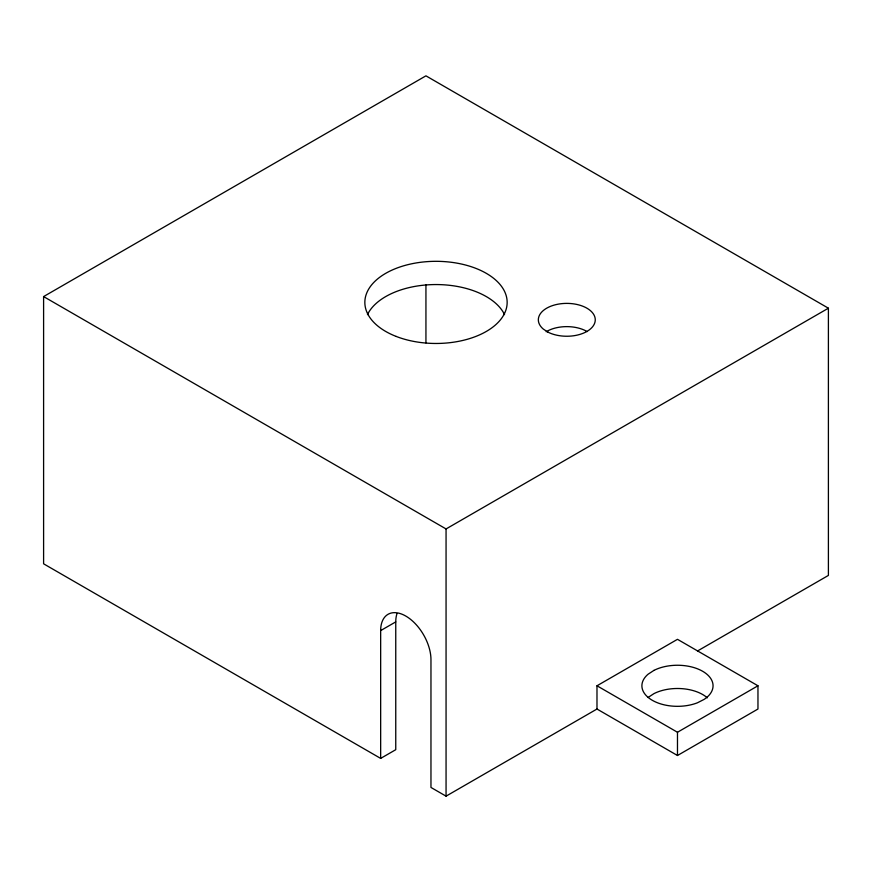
<?xml version="1.0" encoding="UTF-8"?>
<svg xmlns="http://www.w3.org/2000/svg" width="872" height="872" viewBox="0 0 872 872"><rect width="100%" height="100%" fill="white"/><g stroke="black" fill="none" stroke-linecap="round" stroke-linejoin="round"><path stroke-width="1.31" d="M648.059 697.48L653.956 693.622A35.578 20.536 0 0 1 707.312 697.84M396.989 613.626A35.578 20.536 60 0 0 395.757 621.889L395.757 749.691L380.661 758.4L43.6 563.803L43.6 296.578L425.939 75.842L828.4 308.198L828.4 575.422L697.524 650.981M43.6 296.578L446.061 528.944L828.4 308.198M380.661 758.4L380.661 630.598L395.757 621.889M596.982 709.023L596.982 685.784L677.479 639.318L757.964 685.784L757.964 709.023L677.479 755.501L596.982 709.023L446.061 796.158L430.964 787.449L430.964 659.646A35.578 20.536 60 0 0 405.818 616.079A35.578 20.536 60 0 0 380.661 630.598M596.982 685.784L677.479 732.262L757.964 685.784M677.479 732.262L677.479 755.501M446.061 528.944L446.061 796.158M425.939 284.577L425.939 342.86M367.461 314.618A71.144 41.071 0 0 1 436 284.555A71.144 41.071 0 0 1 504.539 314.618M546.177 331.731A28.46 16.426 0 0 1 587.183 331.589M653.956 670.383L648.059 674.241A35.578 20.536 0 0 0 652.321 700.314A35.578 20.536 0 0 0 697.469 702.778L704.162 699.366A35.578 20.536 0 0 0 702.636 671.266A35.578 20.536 0 0 0 653.956 670.383M547.976 332.145L543.267 329.049A28.46 16.426 0 0 1 562.353 303.587A28.46 16.426 0 0 1 594.126 324.406A28.46 16.426 0 0 1 547.976 332.145M396.117 336.407A71.144 41.071 0 0 0 506.97 305.32A71.144 41.071 0 0 0 404.913 265.448A71.144 41.071 0 0 0 396.117 336.407"/></g></svg>
